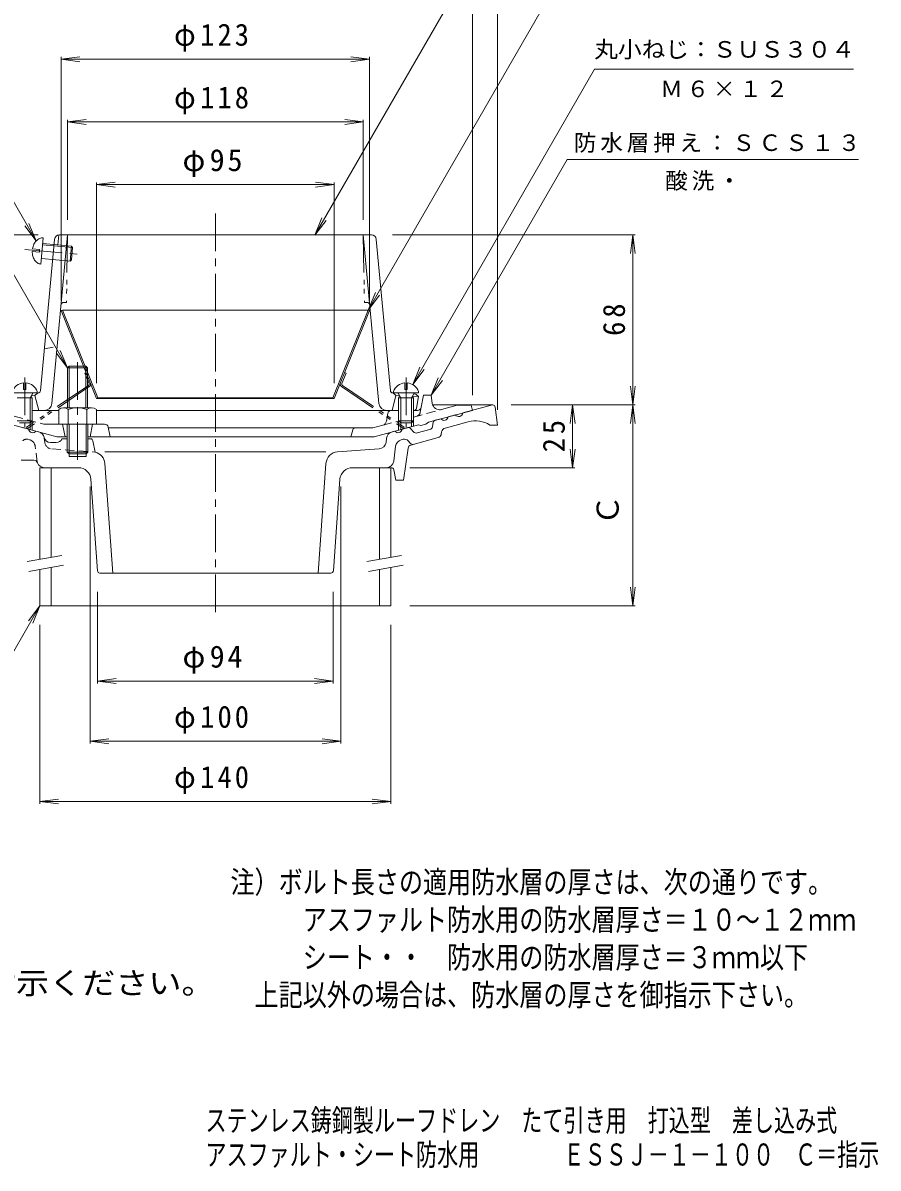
# Model space of a CAD drawing. Units: millimetres, scale not verified. Extents: x -285 to 231, y -346 to 340.
# Drawn here: x -109.8 to 231.4, y -345.7 to 110.9 of the extents above; entities that cross this region are included whole.
import ezdxf
from ezdxf.enums import TextEntityAlignment as Align

# ---------------------------------------------------------------- set-up
doc = ezdxf.new("R2010")
doc.units = ezdxf.units.MM
doc.header["$LTSCALE"] = 3
for name, pattern in [('CHAIN1', [8, 5, -1, 1, -1]), ('DASHED1', [1.8, 1.2, -0.6]), ('DOUBLE_CHAIN1', [8.8, 5, -1, 0.6, -0.6, 0.6, -1])]:
    doc.linetypes.add(name, pattern=pattern)
for name, color, linetype, lineweight in [('0-0_通り芯', 3, 'Continuous', 9), ('0-1_躯体', 2, 'Continuous', 9), ('0-2_仕上', 6, 'Continuous', 9), ('0-3_建具', 4, 'Continuous', 9), ('0-4_その他', 7, 'Continuous', 9), ('0-5_寸法', 7, 'Continuous', 9), ('0-6_ハッチ', 2, 'DASHED1', 9)]:
    doc.layers.add(name, color=color, linetype=linetype, lineweight=lineweight)
for name, color, linetype in [('F-0_F-0ﾚｲﾔ', 2, 'Continuous'), ('F-4_F-4ﾚｲﾔ', 6, 'Continuous'), ('F-5_F-5ﾚｲﾔ', 6, 'Continuous')]:
    doc.layers.add(name, color=color, linetype=linetype)
doc.styles.add('ＭＳ ゴシック', font='')
doc.styles.get('ＭＳ ゴシック').set_extended_font_data('MS Gothic')

msp = doc.modelspace()

# ---------------------------------------------------------------- linework, layer by layer
at = {"layer": '0-0_通り芯', "linetype": 'CHAIN1'}
msp.add_line((-32.96, 34.909), (-32.96, -124.933), dxfattribs=at)
at = {"layer": '0-0_通り芯'}
for p, q in [((77.657, -41.43), (53.704, -41.43)), ((62.786, -45.383), (59.889, -46.16)), ((77.54, -41.43), (65.684, -44.607)), ((78.649, -42.306), (79.54, -49.43)), ((53.969, -48.318), (53.607, -50.091)), ((54.69, -47.553), (56.991, -46.936)), ((58.71, -50.617), (67.898, -48.155)), ((79.54, -49.43), (76.54, -49.43)), ((-107.456, -51.077), (-109.757, -50.461)), ((-104.558, -51.854), (-103.415, -52.16)), ((35.09, -56.344), (35.293, -54.692)), ((37.495, -52.16), (38.638, -51.854)), ((41.536, -51.077), (43.837, -50.461)), ((44.844, -50.763), (46.044, -52.117)), ((44.994, -57.398), (55.948, -54.463)), ((52.525, -51.239), (47.555, -52.571)), ((57.03, -53.314), (57.268, -52.148)), ((-96.46, -56.43), (-98.808, -56.43)), ((-92.037, -54.93), (-94.169, -54.93)), ((-82.783, -54.93), (-83.884, -54.93)), ((-81.801, -55.737), (-80.915, -60.246)), ((15.782, -60.128), (32.322, -58.971)), ((38.206, -63.796), (38.935, -57.858)), ((41.136, -55.326), (41.887, -55.124)), ((43.898, -58.631), (42.04, -71.43)), ((44.691, -56.62), (43.901, -55.729)), ((-105.392, -63.43), (-110.51, -63.43)), ((-91.36, -60.93), (-91.36, -61.93)), ((-84.56, -61.93), (-91.36, -61.93)), ((-84.56, -60.93), (-84.56, -61.93)), ((11.144, -60.128), (-77.064, -60.128)), ((-101.148, -66.43), (-87.616, -66.43)), ((-77.064, -64.759), (-73.945, -108.43)), ((11.144, -64.759), (8.025, -108.43)), ((37.22, -66.43), (21.695, -66.43)), ((38.201, -67.234), (39.04, -71.43)), ((-80.026, -107.502), (-82.628, -71.074)), ((14.106, -107.502), (16.708, -71.074)), ((42.04, -71.43), (39.04, -71.43)), ((13.109, -108.43), (-79.029, -108.43))]:
    msp.add_line(p, q, dxfattribs=at)
at = {"layer": '0-0_通り芯', "linetype": 'DASHED1'}
for p, q in [((-101.011, -56.344), (-101.213, -54.692)), ((-107.056, -55.326), (-107.807, -55.124)), ((-104.075, -64.213), (-104.855, -57.858)), ((-98.242, -58.971), (-80.911, -60.183))]:
    msp.add_line(p, q, dxfattribs=at)
at = {"layer": '0-0_通り芯'}
for centre, radius, start, end in [((64.074, -44.391), 1.625, 217.6203, 352.38071), ((77.657, -42.43), 1, 7.12526, 90), ((52.137, -49.79), 1.5, 285.00009, 348.4351), ((54.949, -48.519), 1, 104.99922, 168.43358), ((58.278, -45.944), 1.625, 217.62109, 352.37941), ((70.745, -58.78), 11, 58.20979, 105.00003), ((-105.846, -50.862), 1.625, 187.62059, 322.38074), ((-104.191, -55.058), 3, 11.83267, 74.99953), ((-98.808, -53.93), 2.5, 191.83286, 270), ((38.271, -55.058), 3, 104.99959, 173.00027), ((39.925, -50.862), 1.625, 217.61926, 352.37941), ((44.096, -51.427), 1, 41.56502, 104.99977), ((47.167, -51.122), 1.5, 221.56442, 285.00009), ((55.56, -53.014), 1.5, 285.00009, 348.43372), ((59.228, -52.549), 2, 104.99948, 168.43379), ((-96.46, -53.93), 2.5, 270, 336.42221), ((-82.783, -55.93), 1, 11.11934, 90), ((32.113, -55.978), 3, 274.00002, 352.99991), ((41.912, -58.223), 3, 105.00009, 172.99992), ((42.405, -57.056), 2, 41.56493, 105.00024), ((45.382, -58.847), 1.5, 105.00047, 171.74004), ((45.814, -55.625), 1.5, 221.56349, 284.99872), ((-105.392, -64.93), 1.5, 17.72678, 90), ((-82.051, -65.115), 5, 4.08578, 76.86743), ((16.131, -65.115), 5, 93.99994, 175.91463), ((35.228, -63.43), 3, 270, 352.99992), ((-101.148, -63.43), 3, 200.33293, 270), ((-87.616, -71.43), 5, 4.08559, 90), ((21.695, -71.43), 5, 90, 175.91441), ((37.22, -67.43), 1, 11.30954, 90), ((-79.029, -107.43), 1, 184.08383, 270), ((13.109, -107.43), 1, 270, 355.91617)]:
    msp.add_arc(centre, radius, start, end, dxfattribs=at)
at = {"layer": '0-0_通り芯', "linetype": 'DASHED1'}
for centre, radius, start, end in [((-104.191, -55.058), 3, 6.99973, 11.83266), ((-108.325, -57.056), 2, 74.99976, 138.43507), ((-107.833, -58.223), 3, 7.00008, 74.99991), ((-98.033, -55.978), 3, 187.00009, 265.99998)]:
    msp.add_arc(centre, radius, start, end, dxfattribs=at)
at = {"layer": '0-1_躯体', "color": 4}
for p, q in [((-91.96, -42.574), (-91.96, -26.607)), ((-91.284, -42.574), (-91.284, -25.93)), ((-84.637, -42.574), (-84.637, -25.93)), ((-83.96, -42.574), (-83.96, -26.607)), ((-95.46, -43.296), (-95.46, -49.074)), ((-93.584, -42.574), (-82.336, -42.574)), ((-91.707, -43.296), (-91.707, -49.074)), ((-84.213, -43.296), (-84.213, -49.074)), ((-80.46, -43.296), (-80.46, -49.074)), ((-95.46, -49.074), (-80.46, -49.074)), ((-92.037, -49.074), (-92.037, -60.254)), ((-91.36, -49.074), (-91.36, -60.93)), ((-84.56, -49.074), (-84.56, -60.93)), ((-83.884, -49.074), (-83.884, -60.254))]:
    msp.add_line(p, q, dxfattribs=at)
at = {"layer": '0-1_躯体', "color": 4, "linetype": 'CHAIN1'}
msp.add_line((-87.96, -24.329), (-87.96, -63.93), dxfattribs=at)
at = {"layer": '0-1_躯体', "color": 6, "linetype": 'DASHED1'}
for p, q in [((-106.398, -37.732), (-104.96, -37.667)), ((40.478, -37.732), (39.04, -37.667)), ((48.04, -38.074), (45.732, -37.969))]:
    msp.add_line(p, q, dxfattribs=at)
at = {"layer": '0-1_躯体'}
for p, q in [((49.145, -42.35), (50.04, -37.574)), ((50.04, -37.574), (53.04, -37.574)), ((53.533, -40.793), (53.04, -37.574)), ((35.263, -47.942), (35.82, -44.811)), ((40.081, -43.574), (37.297, -43.574)), ((47.67, -43.574), (46.081, -43.574)), ((57.275, -43.237), (63.481, -41.574)), ((63.481, -41.574), (69.04, -41.574)), ((69.54, -43.574), (69.04, -41.574)), ((-96.273, -54.074), (-113.96, -49.335)), ((-106.871, -48.574), (-106.871, -51.234)), ((-106.001, -47.704), (-106.001, -51.467)), ((-77.19, -49.074), (-101.411, -49.074)), ((-93.96, -49.074), (-92.96, -54.074)), ((-81.96, -49.074), (-82.96, -54.074)), ((33.811, -49.524), (29.892, -50.574)), ((30.353, -54.074), (48.04, -49.335)), ((40.081, -47.704), (40.081, -51.467)), ((40.951, -48.574), (40.951, -51.234)), ((45.211, -48.574), (45.211, -50.093)), ((46.081, -47.704), (46.081, -49.859)), ((49.04, -49.584), (48.04, -49.335)), ((49.04, -49.584), (51.04, -49.048)), ((-92.037, -54.074), (-96.273, -54.074)), ((30.353, -54.074), (-83.884, -54.074)), ((-75.719, -50.28), (-74.96, -54.074)), ((-75.66, -50.574), (29.892, -50.574)), ((21.833, -51.299), (21.04, -54.074))]:
    msp.add_line(p, q, dxfattribs=at)
at = {"layer": '0-1_躯体', "linetype": 'DASHED1'}
for p, q in [((46.081, -46.236), (57.275, -43.237)), ((49.145, -42.35), (48.772, -44.34)), ((-113.244, -45.903), (-101.411, -49.074)), ((33.811, -49.524), (40.081, -47.844))]:
    msp.add_line(p, q, dxfattribs=at)
at = {"layer": '0-1_躯体', "color": 4}
for points in [[(-83.96, -26.607), (-91.96, -26.607), (-91.284, -25.93), (-84.637, -25.93)], [(-83.884, -60.254), (-92.037, -60.254), (-91.36, -60.93), (-84.56, -60.93)]]:
    msp.add_lwpolyline(points, close=True, dxfattribs=at)
at = {"layer": '0-1_躯体'}
msp.add_lwpolyline([(51.04, -49.048), (52.04, -48.263), (69.54, -43.574)], dxfattribs=at)
for centre, radius, start, end in [((56.498, -40.339), 3, 188.70714, 285.00027), ((37.297, -45.074), 1.5, 90, 169.91187), ((47.67, -42.074), 1.5, 270, 349.38435), ((-77.19, -50.574), 1.5, 11.31021, 90), ((33.294, -47.592), 2, 284.9995, 349.91257), ((22.794, -51.574), 1, 90, 164.05402)]:
    msp.add_arc(centre, radius, start, end, dxfattribs=at)
at = {"layer": '0-1_躯体', "color": 4}
for centre, radius, start, end in [((-93.584, -45.374), 2.8, 47.92557, 132.07463), ((-87.96, -52.663), 10.089, 68.19786, 111.80214), ((-82.336, -45.374), 2.8, 47.92572, 132.07428)]:
    msp.add_arc(centre, radius, start, end, dxfattribs=at)
at = {"layer": '0-1_躯体', "linetype": 'DASHED1'}
msp.add_arc((46.806, -43.971), 2, 284.9995, 349.38512, dxfattribs=at)
at = {"layer": '0-2_仕上'}
for p, q in [((-97.15, 24.611), (-102.753, -35.839)), ((-91.96, 26.426), (-98.196, -40.851)), ((-95.477, 26.4), (-95.848, 22.407)), ((-95.158, 26.426), (29.238, 26.426)), ((32.276, -40.851), (26.04, 26.426)), ((31.23, 24.611), (36.824, -35.748)), ((-105.848, -36.752), (-103.695, -36.655)), ((-103.96, -36.667), (-104.96, -37.667)), ((-104.96, -37.667), (-103.46, -43.574)), ((39.04, -37.667), (37.54, -43.574)), ((39.928, -36.752), (37.775, -36.655)), ((38.04, -36.667), (39.04, -37.667)), ((47.04, -37.074), (46.078, -37.03)), ((48.04, -38.074), (47.04, -37.074)), ((47.189, -42.753), (48.04, -38.074)), ((-95.46, -43.574), (-106.001, -43.574)), ((40.081, -43.574), (-80.46, -43.574)), ((46.205, -43.574), (46.081, -43.574))]:
    msp.add_line(p, q, dxfattribs=at)
at = {"layer": '0-2_仕上', "color": 4, "linetype": 'DOUBLE_CHAIN1'}
for p, q in [((-102.6, 14.737), (-101.65, 25.194)), ((-101.853, 22.953), (-90.4, 21.912)), ((-105.946, 20.815), (-103.075, 20.554)), ((-101.898, 22.455), (-89.948, 21.369)), ((-90.4, 21.912), (-89.948, 21.369)), ((-90.4, 16.389), (-89.948, 21.369)), ((-90.943, 15.937), (-90.4, 16.389))]:
    msp.add_line(p, q, dxfattribs=at)
at = {"layer": '0-2_仕上', "linetype": 'DOUBLE_CHAIN1'}
for p, q in [((-91.96, 26.426), (-92.375, -0.574)), ((26.04, 26.426), (26.455, -0.574)), ((-93.551, -0.574), (-92.375, -0.574)), ((27.631, -0.574), (26.455, -0.574))]:
    msp.add_line(p, q, dxfattribs=at)
at = {"layer": '0-2_仕上', "color": 4, "linetype": 'CHAIN1'}
for p, q in [((-108.995, 20.59), (-86.533, 18.548)), ((-109.001, -30.529), (-109.001, -50.256)), ((43.081, -30.529), (43.081, -50.256))]:
    msp.add_line(p, q, dxfattribs=at)
at = {"layer": '0-2_仕上', "linetype": 'DASHED1'}
msp.add_line((-101.194, -19.021), (-96.065, -18.183), dxfattribs=at)
at = {"layer": '0-2_仕上', "color": 4}
for p, q in [((-109.481, -32.595), (-109.481, -35.311)), ((-109.481, -35.311), (-108.523, -35.311)), ((-108.523, -32.595), (-108.523, -35.311)), ((-104.001, -36.074), (-104.001, -36.574)), ((38.081, -36.074), (38.081, -36.574)), ((42.602, -32.595), (42.602, -35.311)), ((43.56, -35.311), (42.602, -35.311)), ((43.56, -32.595), (43.56, -35.311)), ((48.081, -36.074), (48.081, -36.574)), ((-104.001, -36.574), (-114.001, -36.574)), ((-106.001, -38.574), (-112.001, -38.574)), ((-106.871, -38.574), (-105.819, -36.701)), ((-106.871, -38.574), (-106.871, -48.574)), ((-106.001, -38.574), (-106.442, -37.81)), ((-106.001, -38.574), (-106.001, -47.704)), ((38.081, -36.574), (48.081, -36.574)), ((40.951, -38.574), (39.899, -36.701)), ((40.081, -38.574), (40.522, -37.81)), ((40.081, -38.574), (46.081, -38.574)), ((40.081, -38.574), (40.081, -47.704)), ((40.951, -38.574), (40.951, -48.574)), ((45.211, -38.574), (46.263, -36.701)), ((45.211, -38.574), (45.211, -48.574)), ((46.081, -38.574), (45.64, -37.81)), ((46.081, -38.574), (46.081, -47.704)), ((-106.001, -47.704), (-112.001, -47.704)), ((-106.871, -48.574), (-111.131, -48.574)), ((-106.871, -48.574), (-106.001, -47.704)), ((40.951, -48.574), (40.081, -47.704)), ((40.081, -47.704), (46.081, -47.704)), ((40.951, -48.574), (45.211, -48.574)), ((45.211, -48.574), (46.081, -47.704))]:
    msp.add_line(p, q, dxfattribs=at)
at = {"layer": '0-2_仕上', "color": 4, "linetype": 'DOUBLE_CHAIN1'}
for points in [[(-106.036, 19.819), (-103.166, 19.558), (-103.075, 20.554)], [(-102.396, 16.978), (-90.943, 15.937), (-90.4, 21.912)]]:
    msp.add_lwpolyline(points, dxfattribs=at)
at = {"layer": '0-2_仕上'}
for centre, radius, start, end in [((-95.158, 24.426), 2, 90, 174.70406), ((29.238, 24.426), 2, 5.2959, 90), ((-103.74, -35.656), 1, 272.59111, 354.7043), ((37.82, -35.656), 1, 185.2957, 267.40889), ((-101.183, -40.574), 3, 270, 354.70436), ((35.263, -40.574), 3, 185.29565, 270), ((46.205, -42.574), 1, 270, 349.6944)]:
    msp.add_arc(centre, radius, start, end, dxfattribs=at)
at = {"layer": '0-2_仕上', "linetype": 'DOUBLE_CHAIN1'}
for centre, start, end in [((-93.551, -1.574), 90, 174.70509), ((27.631, -1.574), 5.29491, 90)]:
    msp.add_arc(centre, 1, start, end, dxfattribs=at)
at = {"layer": '0-2_仕上', "color": 4}
for centre, radius, start, end in [((-109.001, -37.895), 5.321, 95.16605, 159.98405), ((-109.001, -37.895), 5.321, 20.01595, 84.83624), ((43.081, -37.895), 5.321, 95.16376, 159.98405), ((43.081, -37.895), 5.321, 20.01595, 84.83395), ((-105.601, -36.824), 0.25, 90, 150.67082), ((39.681, -36.824), 0.25, 29.32918, 90), ((46.481, -36.824), 0.25, 90, 150.67082)]:
    msp.add_arc(centre, radius, start, end, dxfattribs=at)
at = {"layer": '0-2_仕上', "color": 4, "linetype": 'DOUBLE_CHAIN1'}
for start_param, end_param in [(6.2831853, 7.7585936), (1.6661844, 3.1415927)]:
    msp.add_ellipse((-102.125, 19.965), major_axis=(0.475, 5.228), ratio=0.7428, start_param=start_param, end_param=end_param, dxfattribs=at)
at = {"layer": '0-3_建具'}
for p, q in [((-98.46, -66.43), (-102.96, -66.43)), ((-102.96, -66.43), (-102.96, -102.959)), ((-98.46, -66.43), (-98.46, -102.165)), ((32.54, -66.43), (37.04, -66.43)), ((32.54, -66.43), (32.54, -102.959)), ((37.04, -66.43), (37.04, -102.165)), ((-102.96, -107.02), (-102.96, -121.53)), ((-98.46, -106.227), (-98.46, -121.53)), ((32.54, -107.02), (32.54, -121.53)), ((37.04, -106.227), (37.04, -121.53)), ((-102.96, -121.53), (37.04, -121.53))]:
    msp.add_line(p, q, dxfattribs=at)
at = {"layer": '0-3_建具', "color": 7}
for p, q in [((-108.073, -103.86), (-94.286, -101.429)), ((27.427, -103.86), (41.214, -101.429)), ((-107.379, -107.799), (-93.592, -105.368)), ((28.121, -107.799), (41.908, -105.368))]:
    msp.add_line(p, q, dxfattribs=at)
at = {"layer": '0-4_その他'}
for p, q in [((79.54, 147.326), (79.54, -43.43)), ((69.54, 122.326), (69.54, -37.574)), ((-94.46, 96.426), (-87.024, 97.405)), ((-94.46, 97.326), (-94.46, 0.283)), ((-94.46, 96.426), (28.54, 96.426)), ((-94.46, 96.426), (-87.024, 95.447)), ((28.54, 96.426), (21.104, 97.405)), ((28.54, 96.426), (21.104, 95.447)), ((28.54, 97.326), (28.54, 0.283)), ((-91.96, 71.426), (-84.524, 72.405)), ((-91.96, 72.326), (-91.96, 32.426)), ((-91.96, 71.426), (26.04, 71.426)), ((-91.96, 71.426), (-84.524, 70.447)), ((26.04, 71.426), (18.604, 72.405)), ((26.04, 71.426), (18.604, 70.447)), ((26.04, 72.326), (26.04, 32.426)), ((-80.36, 46.426), (-72.924, 47.405)), ((-80.36, 47.326), (-80.36, -32.798)), ((-80.36, 46.426), (14.44, 46.426)), ((-80.36, 46.426), (-72.924, 45.447)), ((14.44, 46.426), (7.004, 47.405)), ((14.44, 46.426), (7.004, 45.447)), ((14.44, 47.326), (14.44, -32.798)), ((-103.649, 26.426), (-176.36, 26.426)), ((37.729, 26.426), (134.44, 26.426)), ((133.54, 26.426), (132.561, 18.99)), ((133.54, -121.53), (133.54, 26.426)), ((133.54, 26.426), (134.519, 18.99)), ((134.519, -33.994), (132.561, -48.866)), ((132.561, -33.994), (134.519, -48.866)), ((85.04, -41.43), (110.44, -41.43)), ((85.157, -41.43), (134.44, -41.43)), ((109.54, -41.43), (108.561, -48.866)), ((109.54, -66.43), (109.54, -41.43)), ((109.54, -41.43), (110.519, -48.866)), ((109.54, -66.43), (108.561, -58.994)), ((109.54, -66.43), (110.519, -58.994)), ((44.54, -66.43), (110.44, -66.43)), ((-82.96, -73.93), (-82.96, -176.43)), ((17.04, -73.93), (17.04, -176.43)), ((133.54, -121.53), (132.561, -114.094)), ((133.54, -121.53), (134.519, -114.094)), ((-79.96, -115.93), (-79.96, -152.43)), ((14.04, -115.93), (14.04, -152.43)), ((44.54, -121.53), (134.44, -121.53)), ((-102.96, -129.03), (-102.96, -200.43)), ((37.04, -129.03), (37.04, -200.43)), ((-79.96, -151.53), (-72.524, -150.551)), ((14.04, -151.53), (6.604, -150.551)), ((-79.96, -151.53), (14.04, -151.53)), ((-79.96, -151.53), (-72.524, -152.509)), ((14.04, -151.53), (6.604, -152.509)), ((-82.96, -175.53), (-75.524, -174.551)), ((-82.96, -175.53), (17.04, -175.53)), ((-82.96, -175.53), (-75.524, -176.509)), ((17.04, -175.53), (9.604, -174.551)), ((17.04, -175.53), (9.604, -176.509)), ((-102.96, -199.53), (-95.524, -198.551)), ((-102.96, -199.53), (37.04, -199.53)), ((-102.96, -199.53), (-95.524, -200.509)), ((37.04, -199.53), (29.604, -198.551)), ((37.04, -199.53), (29.604, -200.509))]:
    msp.add_line(p, q, dxfattribs=at)
at = {"layer": '0-5_寸法'}
for p, q in [((86.903, 165.186), (6.674, 26.225)), ((-104.454, 24), (-164.745, 128.426)), ((45.742, -33.287), (118.322, 92.426)), ((118.322, 92.426), (221.567, 92.426)), ((-91.96, -26.607), (-157.406, 86.75)), ((53.04, -37.574), (107.311, 56.426)), ((107.311, 56.426), (223.545, 56.426)), ((6.674, 26.225), (9.544, 33.154)), ((6.674, 26.225), (11.24, 32.175)), ((-104.454, 24), (-109.02, 29.95)), ((-104.454, 24), (-107.324, 30.929)), ((27.983, -3.574), (30.853, 3.356)), ((27.983, -3.574), (32.548, 2.377)), ((-91.96, -26.607), (-96.526, -20.657)), ((-91.96, -26.607), (-94.83, -19.678)), ((45.742, -33.287), (48.612, -26.358)), ((45.742, -33.287), (50.308, -27.337)), ((53.04, -37.574), (55.91, -30.645)), ((53.04, -37.574), (57.606, -31.624)), ((-102.96, -121.53), (-125.996, -161.43)), ((-102.96, -121.53), (-107.526, -127.48)), ((-102.96, -121.53), (-105.83, -128.459))]:
    msp.add_line(p, q, dxfattribs=at)
msp.add_lwpolyline([(27.983, -3.574), (100.417, 121.917), (212.007, 121.917)], dxfattribs=at)
at = {"layer": '0-6_ハッチ', "linetype": 'Continuous'}
for p, q in [((-93.904, -3.574), (-94.46, -3.798)), ((-94.46, -3.798), (-80.36, -38.798)), ((-93.904, -3.574), (-79.804, -38.574)), ((27.983, -3.574), (-93.904, -3.574)), ((28.54, -3.798), (14.44, -38.798)), ((27.983, -3.574), (28.54, -3.798)), ((-80.36, -38.798), (-79.804, -38.574)), ((14.44, -38.798), (-80.36, -38.798)), ((14.44, -38.798), (13.883, -38.574))]:
    msp.add_line(p, q, dxfattribs=at)
at = {"layer": '0-6_ハッチ', "linetype": 'DOUBLE_CHAIN1'}
for p, q in [((-84.514, -28.486), (-85.071, -28.71)), ((-83.384, -32.898), (-85.071, -28.71)), ((17.463, -32.898), (19.151, -28.71)), ((18.594, -28.486), (19.151, -28.71)), ((-83.604, -33.62), (-108.296, -50.301)), ((-83.268, -34.117), (-107.96, -50.798)), ((17.348, -34.117), (42.04, -50.798)), ((17.684, -33.62), (42.376, -50.301)), ((-107.96, -50.798), (-108.296, -50.301)), ((42.04, -50.798), (42.376, -50.301))]:
    msp.add_line(p, q, dxfattribs=at)
at = {"layer": '0-6_ハッチ', "linetype": 'Continuous'}
msp.add_lwpolyline([(27.983, -3.574), (13.883, -38.574), (-79.804, -38.574)], dxfattribs=at)
at = {"layer": '0-6_ハッチ', "linetype": 'DOUBLE_CHAIN1'}
for centre, radius, start, end in [((-83.94, -33.123), 0.6, 304.04227, 21.94041), ((-83.94, -33.123), 1.2, 304.04227, 21.94041), ((18.02, -33.123), 1.2, 158.05959, 235.95773), ((18.02, -33.123), 0.6, 158.05959, 235.95773)]:
    msp.add_arc(centre, radius, start, end, dxfattribs=at)

# ---------------------------------------------------------------- texts
at = {"layer": '0-4_その他', "color": 2, "style": 'ＭＳ ゴシック'}
msp.add_text('Ｃ', height=8.798, rotation=90, dxfattribs=at).set_placement((130.54, -89.377), align=Align.BOTTOM_LEFT)
at = {"layer": '0-4_その他', "color": 2, "char_height": 8.798, "attachment_point": 7, "style": 'ＭＳ ゴシック'}
for s, insert in [('\\T1.21;\\W0.95;φ123', (-49.46, 99.426)), ('\\T1.21;\\W0.95;φ118', (-49.46, 74.426)), ('\\T1.19;φ95', (-46.085, 49.426)), ('\\T1.19;φ94', (-46.085, -148.53)), ('\\T1.21;\\W0.95;φ100', (-49.46, -172.53)), ('\\T1.21;\\W0.95;φ140', (-49.46, -196.53))]:
    msp.add_mtext(s, dxfattribs=dict(at, insert=insert))
at = {"layer": '0-4_その他', "color": 2, "char_height": 8.798, "attachment_point": 7, "rotation": 90, "style": 'ＭＳ ゴシック'}
for s, insert in [('\\T1.27;\\W0.95;68', (130.54, -13.877)), ('\\T1.27;\\W0.95;25', (106.54, -60.305))]:
    msp.add_mtext(s, dxfattribs=dict(at, insert=insert))
at = {"layer": '0-5_寸法', "style": 'ＭＳ ゴシック', "width": 1.05}
msp.add_text('丸小ねじ：ＳＵＳ３０４', height=6.598, dxfattribs=at).set_placement((118.166, 95.08), align=Align.BOTTOM_LEFT)
at = {"layer": '0-5_寸法', "char_height": 6.598, "attachment_point": 7, "style": 'ＭＳ ゴシック'}
for s, insert in [('\\T1.17;Ｍ６×１２', (144.445, 81.203)), ('\\T1.17;防水層押え：ＳＣＳ１３', (110.059, 59.116)), ('\\T1.17;酸洗・', (146.482, 43.973))]:
    msp.add_mtext(s, dxfattribs=dict(at, insert=insert))
at = {"layer": 'F-0_F-0ﾚｲﾔ', "style": 'ＭＳ ゴシック', "width": 1.1}
msp.add_text('※ご注文の際はＣ寸法をご指示ください。', height=8.798, dxfattribs=at).set_placement((-284.108, -278.941), align=Align.BOTTOM_LEFT)
at = {"layer": 'F-4_F-4ﾚｲﾔ', "style": 'ＭＳ ゴシック', "width": 0.7}
for s, p in [('ステンレス鋳鋼製ルーフドレン\u3000たて引き用\u3000打込型\u3000差し込み式', (-36.922, -333.722)), ('アスファルト・シート防水用\u3000\u3000\u3000\u3000ＥＳＳＪ－１－１００\u3000Ｃ＝指示', (-36.922, -347.326))]:
    msp.add_text(s, height=8.798, dxfattribs=at).set_placement(p, align=Align.BOTTOM_LEFT)
at = {"layer": 'F-5_F-5ﾚｲﾔ', "style": 'ＭＳ ゴシック', "width": 0.8}
for s, p in [('注）ボルト長さの適用防水層の厚さは、次の通りです。', (-26.939, -238.666)), ('\u3000\u3000\u3000アスファルト防水用の防水層厚さ＝１０～１２ｍｍ', (-26.939, -253.666)), ('シート・・', (1.861, -268.666)), ('防水用の防水層厚さ＝３ｍｍ以下', (59.461, -268.666)), ('\u3000上記以外の場合は、防水層の厚さを御指示下さい。', (-26.939, -283.666))]:
    msp.add_text(s, height=8.798, dxfattribs=at).set_placement(p, align=Align.BOTTOM_LEFT)

doc.saveas('drawing.dxf')
